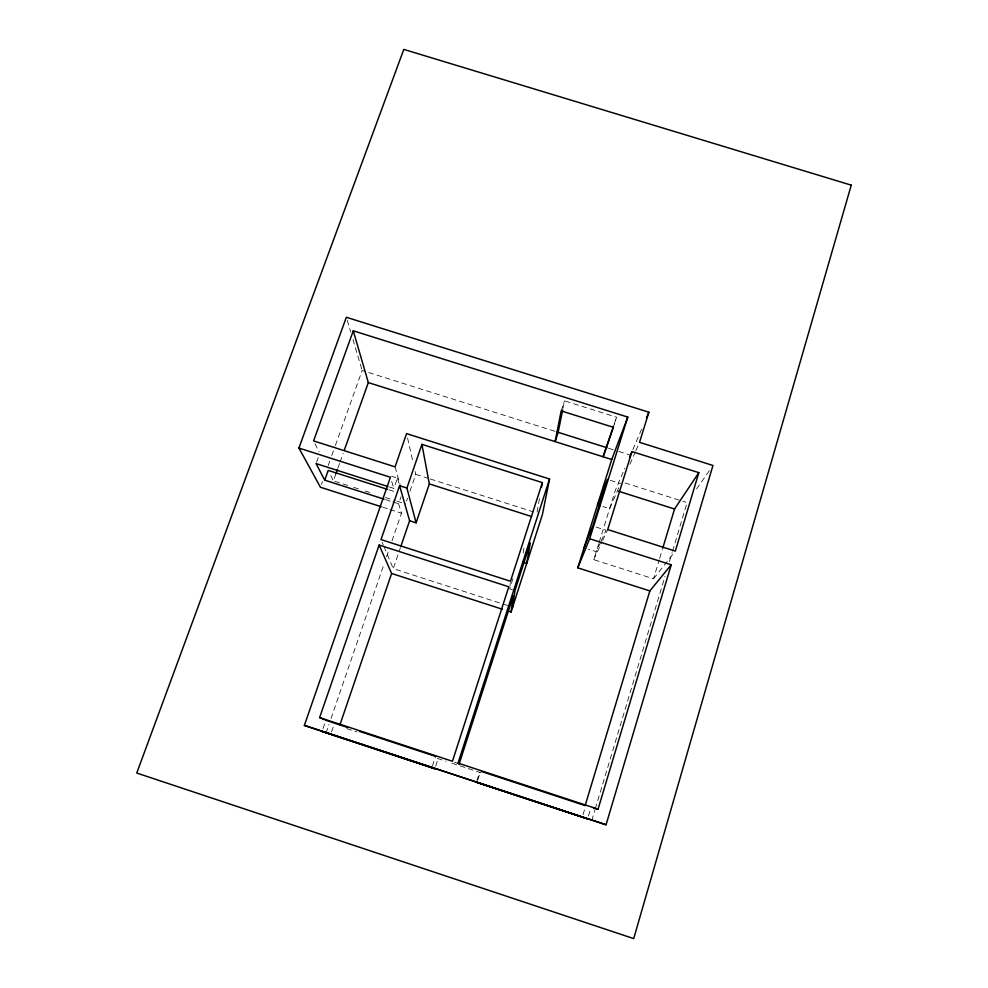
<?xml version="1.0" encoding="UTF-8"?>
<svg xmlns="http://www.w3.org/2000/svg" width="988" height="988" viewBox="0 0 988 988"><rect width="100%" height="100%" fill="white"/><g stroke="black" fill="none" stroke-linecap="round" stroke-linejoin="round"><path stroke-width="0.74" stroke-dasharray="4.94 3.71" d="M509.981 585.785L510.327 582.747M523.195 552.996L524.319 545.648M537.04 512.043L539.967 495.865M562.938 408.328L564.432 400.819L616.586 417.22L614.314 424.432M591.75 820.633L594.838 810.333M595.282 808.851L665.035 576.226M669.444 561.505L672.099 552.663M672.544 551.193L687.105 502.608L682.782 501.237M598.716 543.758L593.763 559.665L653.525 578.783L659.218 559.887M659.651 558.43L662.281 549.711M583.031 814.655L585.057 807.937M588.44 816.026L590.565 808.925M599.16 542.313L615.376 490.246L624.861 468.139M476.834 780.841L479.526 772.394M477.784 780.001L480.329 772.011M512.896 578.721L509.647 588.811L513.649 590.108M435.696 766.145L438.289 758.179M561.172 410.885L564.432 400.819M432.386 766.194L435.585 756.388M507.746 605.545L393.261 568.631L400.202 548.315M391.989 540.881L401.486 513.217L398.584 503.806L401.005 496.791M322.94 728.613L324.854 723.055M326.028 733.108L329.016 724.377M331.017 718.548L383.986 564.185M386.493 556.899L388.494 551.069M406.55 501.138L407.513 498.323M409.934 491.271L415.738 474.339L415.084 471.437M331.573 731.861L333.833 725.278M389.457 487.035L393.854 488.443L397.423 478.118L391.569 476.253M614.079 424.42L616.586 417.22M321.483 484.367L322.508 481.477M328.164 465.62L329.708 461.297M331.77 455.53L334.858 446.872M335.377 445.44L362.139 370.463L558.158 432.336M335.969 473.635L333.401 480.86L329.51 473.017M338.019 467.855L339.563 463.52M340.082 462.075L343.157 453.406M316.531 462.298L318.828 455.888M632.851 449.614L642.348 427.458M618.76 487.763L609.645 508.672L602.915 506.535M629.924 464.237L635.333 451.924M635.939 450.553L639.545 442.34M600.543 542.313L596.246 551.675L588.132 549.081M601.161 540.967L606.076 530.26L595.455 526.876M593.763 559.665L602.013 541.893M602.643 540.522L607.719 529.58M696.589 488.986L710.384 469.189M653.525 578.783L673.433 553.527M608.472 448.219L613.239 449.725M618.735 451.454L630.468 455.159M625.009 482.934L681.337 500.78M610.325 480.341L620.588 483.589M415.738 474.339L428.841 478.513M430.299 478.982L533.619 511.932M388.951 489.826L397.633 492.592M334.846 481.329L347.838 485.479M353.605 487.331L359.385 489.171M365.165 491.024L370.932 492.876M385.369 497.495L395.472 500.731M396.917 501.188L405.574 503.954M385.555 499.632L391.347 501.496M392.792 501.953L398.584 503.806M382.665 507.177L388.457 509.042M389.902 509.499L401.486 513.217M459.111 764.119L452.442 761.266M346.751 728.613L356.964 731.972M437.276 758.389L446.033 761.279M451.874 763.193L481.082 772.801M314.962 443.661L319.075 451.948M382.183 542.35L383.344 545.117M383.924 546.5L393.261 568.631M391.705 481.452L393.854 488.443M347.22 320.223L350.728 332.042M352.926 339.427L361.694 368.981M397.423 478.118L399.078 483.885M395.064 466.867L400.115 484.676M407.562 437.98L413.12 462.705"/><path stroke-width="1.48" d="M508.153 611.09L511.068 612.029L513.278 595.863L459.111 764.119L458.037 763.106L549.563 479.007L406.587 433.621L395.064 466.867L313.591 440.895L353.284 330.819L627.775 417.084L589.675 538.769L577.782 567.828L649.857 590.923L671.235 564.79L589.675 538.769M512.649 607.126L514.995 590.528L530.309 542.943L526.715 563.358L523.06 562.184M541.56 487.035L542.363 482.613L421.925 444.365L406.908 488.06L416.096 522.825L409.612 520.75L399.584 485.726L406.908 488.06M562.641 409.822L558.158 432.336L555.145 441.624L561.172 410.885L613.412 427.322L603.125 456.789L613.585 425.853M549.563 479.007L542.363 514.711L511.068 612.029M298.932 448.058L390.408 477.253L304.366 725.402L606.052 824.77L712.966 465.471L639.545 442.34L648.881 412.218L346.343 317.272L298.932 448.058L320.445 487.245L381.22 506.721M593.627 808.406L598.061 809.16L671.235 564.79M698.825 472.659L675.335 551.119L607.719 529.58L631.962 451.565L698.825 472.659L674.557 509.005L662.726 548.254M585.192 805.43L649.857 590.923M577.782 567.828L611.745 459.506L627.775 417.084M542.363 482.613L510.5 581.24L381.01 539.584L399.584 485.726M339.946 724.76L391.606 573.472L379.133 545.055L508.808 586.786L452.442 761.266L319.618 717.584L379.133 545.055M400.696 546.858L409.612 520.75M416.096 522.825L429.335 483.91L421.925 444.365M384.11 499.175L324.731 480.168L328.214 470.411L387.506 489.356M335.969 473.635L337.513 469.3M344.182 450.516L368.326 382.591L353.284 330.819M584.069 547.784L592.8 526.036L607.398 479.402L597.53 504.831L600.222 505.683M629.591 457.098L631.962 451.565M646.51 417.763L648.881 412.218M557.158 432.015L607.003 447.749M368.326 382.591L611.745 459.506M618.266 491.16L674.557 509.005M429.335 483.91L531.593 516.526M387.988 486.565L316.074 463.582L324.731 480.168M391.606 573.472L502.324 609.213M458.037 763.106L598.061 809.16M325.805 720.277L347.764 727.501M359.471 731.355L435.585 756.388M481.428 771.467L585.155 805.578M304.366 725.402L606.052 824.77M319.618 717.584L324.57 719.746M851.248 185.151L633.703 938.6L136.752 773.036L403.808 49.4L851.248 185.151M587.576 818.867L476.389 782.237L587.576 818.867M431.929 767.602L321.989 731.392L434.831 768.8L431.929 767.602"/></g></svg>
